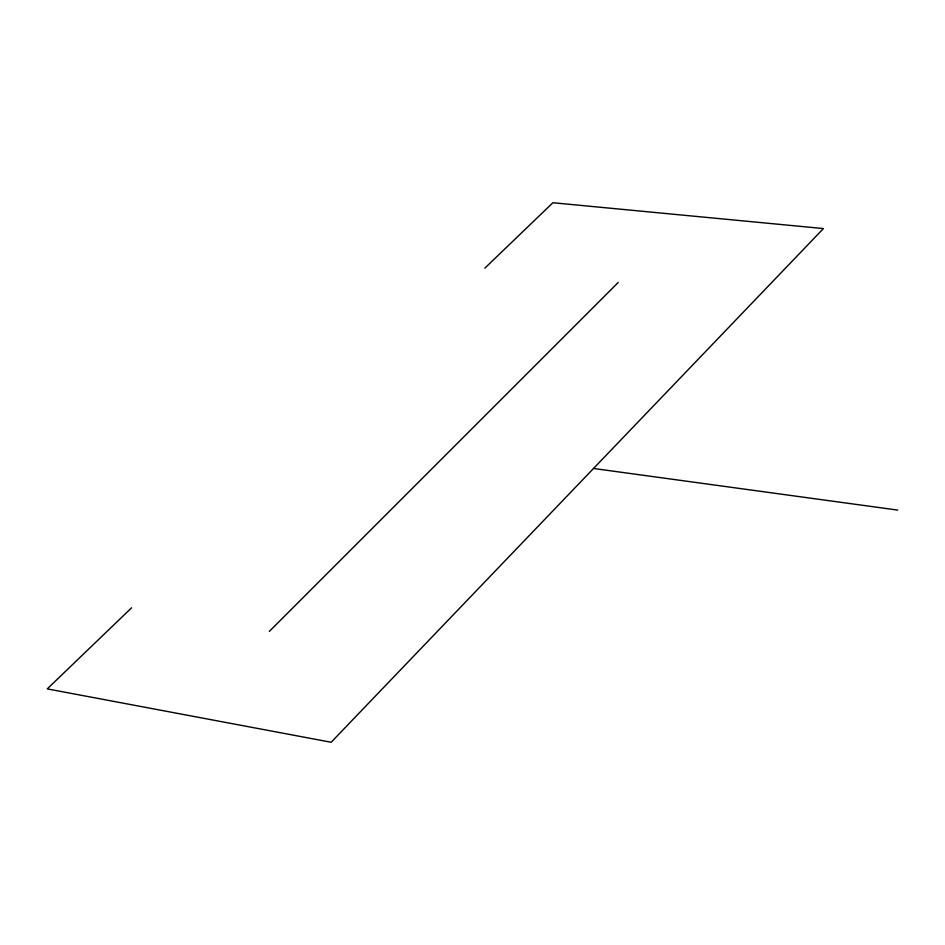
<?xml version="1.0" encoding="UTF-8"?>
<svg xmlns="http://www.w3.org/2000/svg" width="945" height="945" viewBox="0 0 945 945"><rect width="100%" height="100%" fill="white"/><g stroke="black" fill="none" stroke-linecap="round" stroke-linejoin="round"><path stroke-width="1.42" d="M269.325 631.402L618.243 282.449M131.603 607.789L47.25 688.893L331.152 742.262L823.438 228.56L552.896 202.738L484.832 268.167M593.531 468.472L897.75 510.099"/></g></svg>
